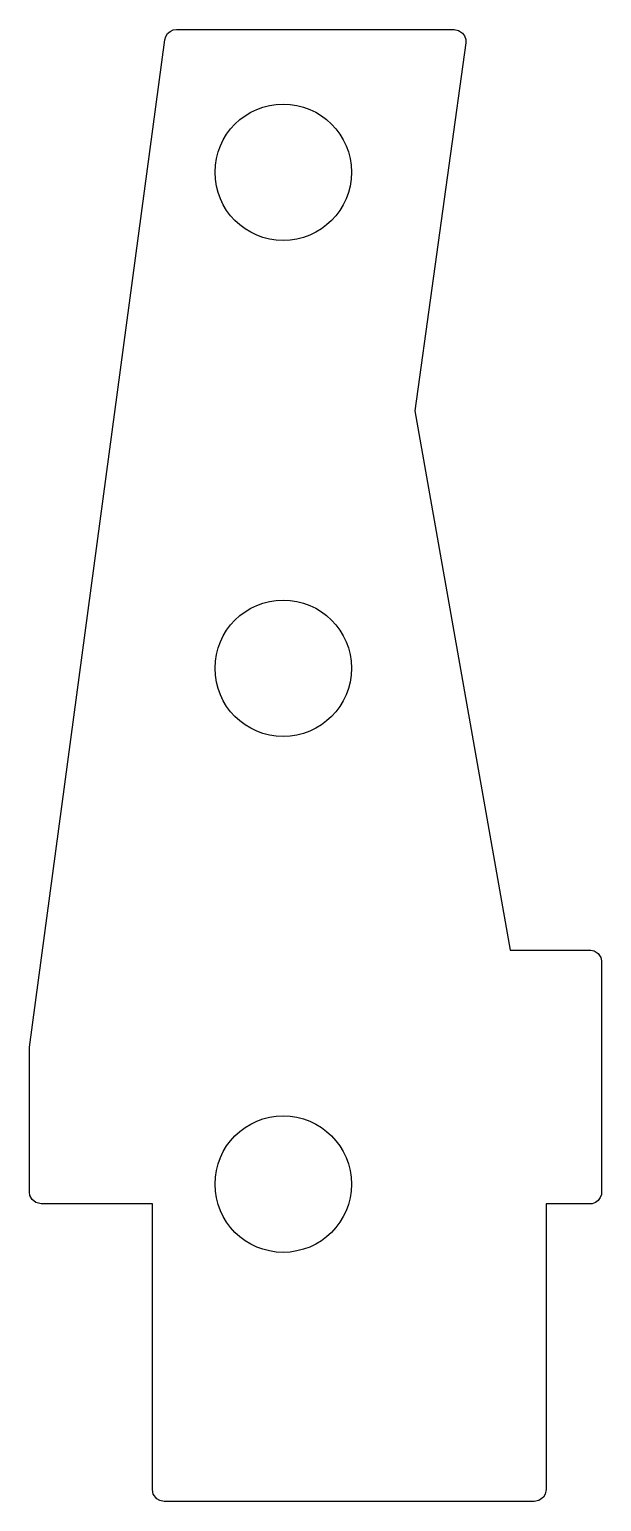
# Model space of a CAD drawing. Header units: inches. Extents: x -0.31 to 1.13, y 0 to 3.71.
import ezdxf

# ---------------------------------------------------------------- set-up
doc = ezdxf.new("R2010")
doc.units = ezdxf.units.IN

msp = doc.modelspace()

# ---------------------------------------------------------------- linework, layer by layer
at = {"layer": 'CUT'}
msp.add_lwpolyline([(-0.31, 1.1455), (0.0315, 3.684), (0.0338, 3.6923), (0.0384, 3.6995), (0.0449, 3.7052), (0.0527, 3.7088), (0.0612, 3.71), (0.7607, 3.71), (0.7724, 3.7076), (0.7823, 3.7008), (0.7875, 3.6935), (0.7903, 3.6849), (0.7904, 3.6759), (0.6623, 2.7492), (0.9023, 1.39), (1.1059, 1.3899), (1.1144, 1.3877), (1.1242, 1.3812), (1.1307, 1.3715), (1.1328, 1.3629), (1.1324, 0.7741), (1.1294, 0.7659), (1.1242, 0.7588), (1.1171, 0.7535), (1.1088, 0.7506), (0.993, 0.75), (0.9929, 0.03), (0.9907, 0.0185), (0.9861, 0.011), (0.9744, 0.0023), (0.9629, 0), (0.03, 0), (0.0185, 0.0023), (0.011, 0.0068), (0.0023, 0.0185), (0, 0.03), (0, 0.75), (-0.28, 0.75), (-0.2941, 0.7535), (-0.3032, 0.761), (-0.3087, 0.7713), (-0.31, 0.78), (-0.31, 1.1455)], close=True, dxfattribs=at)
for centre in [(0.33, 3.35), (0.33, 2.1), (0.33, 0.8)]:
    msp.add_circle(centre, 0.172, dxfattribs=at)

doc.saveas('drawing.dxf')
